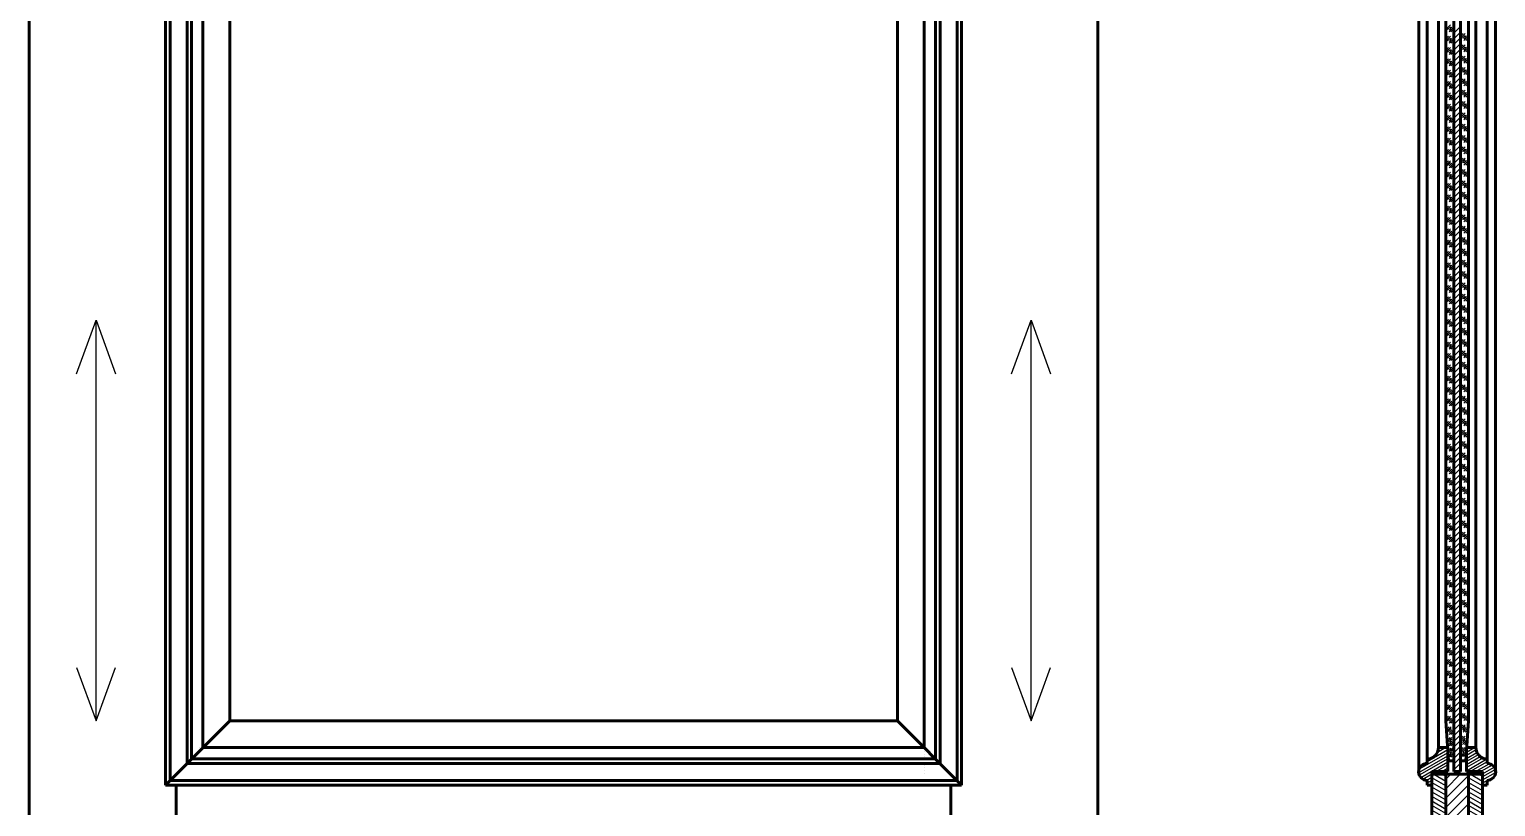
# Model space of a CAD drawing. Header units: inches. Extents: x -4554 to 14101, y -13650 to 2449.
# Drawn here: x 0 to 1098, y -11964 to -11382 of the extents above; entities that cross this region are included whole.
import ezdxf

# ---------------------------------------------------------------- set-up
doc = ezdxf.new("R2010")
doc.units = ezdxf.units.IN
doc.layers.add('Слой1', color=7, linetype='Continuous')

# ---------------------------------------------------------------- blocks, each defined once
blk = doc.blocks.new('*B498')
at = {"layer": 'Слой1', "linetype": 'Continuous'}
for p, q in [((1060.5, -11948.7), (1050, -11942.6)), ((1051.5, -11940), (1060.5, -11945.2)), ((1060.5, -11941.7), (1057.5, -11940)), ((1050, -11946.1), (1060.5, -11952.1)), ((1060.5, -11955.6), (1050, -11949.5)), ((1050, -11953), (1060.5, -11959.1)), ((1060.5, -11962.5), (1050, -11956.5)), ((1050, -11959.9), (1060.5, -11966)), ((1060.5, -11969.4), (1050, -11963.4)), ((1050, -11966.8), (1060.5, -11972.9)), ((1060.5, -11976.4), (1050, -11970.3)), ((1050, -11973.8), (1060.5, -11979.8)), ((1060.5, -11983.3), (1050, -11977.2)), ((1050, -11980.7), (1060.5, -11986.8)), ((1060.5, -11990.2), (1050, -11984.2)), ((1050, -11987.6), (1060.5, -11993.7)), ((1060.5, -11997.2), (1050, -11991.1)), ((1050, -11994.6), (1060.5, -12000.6)), ((1060.5, -12004.1), (1050, -11998)), ((1050, -12001.5), (1060.5, -12007.5)), ((1060.5, -12011), (1050, -12005)), ((1050, -12008.4), (1060.5, -12014.5)), ((1060.5, -12017.9), (1050, -12011.9)), ((1050, -12015.3), (1060.5, -12021.4)), ((1060.5, -12024.9), (1050, -12018.8)), ((1050, -12022.3), (1060.5, -12028.3)), ((1060.5, -12031.8), (1050, -12025.7)), ((1050, -12029.2), (1060.5, -12035.3)), ((1060.5, -12038.7), (1050, -12032.7)), ((1050, -12036.1), (1060.5, -12042.2)), ((1060.5, -12045.7), (1050, -12039.6)), ((1050, -12043.1), (1060.5, -12049.1)), ((1056, -12050), (1050, -12046.5)), ((1050, -12050), (1050, -12050))]:
    blk.add_line(p, q, dxfattribs=at)
blk = doc.blocks.new('*B502')
at = {"layer": 'Слой1', "linetype": 'Continuous'}
for p, q in [((1060.5, -11382.3), (1064, -11378.8)), ((1061.9, -11382.3), (1064, -11380.2)), ((1066.5, -11380.6), (1063, -11384.1)), ((1065.1, -11380.6), (1063, -11382.7)), ((1066.5, -11382), (1064.4, -11384.1)), ((1060.5, -11390.8), (1064, -11387.3)), ((1060.5, -11389.4), (1062.6, -11387.3)), ((1061.9, -11390.8), (1064, -11388.7)), ((1066.5, -11389.1), (1063, -11392.6)), ((1065.1, -11389.1), (1063, -11391.2)), ((1066.5, -11390.5), (1064.4, -11392.6)), ((1060.5, -11399.3), (1064, -11395.8)), ((1060.5, -11397.9), (1062.6, -11395.8)), ((1060.5, -11407.8), (1064, -11404.3)), ((1060.5, -11406.4), (1062.6, -11404.3)), ((1061.9, -11399.3), (1064, -11397.2)), ((1061.9, -11407.8), (1064, -11405.7)), ((1066.5, -11397.5), (1063, -11401.1)), ((1065.1, -11397.5), (1063, -11399.7)), ((1066.5, -11406), (1063, -11409.6)), ((1065.1, -11406), (1063, -11408.2)), ((1066.5, -11399), (1064.4, -11401.1)), ((1060.5, -11416.3), (1064, -11412.7)), ((1060.5, -11414.9), (1062.6, -11412.7)), ((1061.9, -11416.3), (1064, -11414.2)), ((1066.5, -11414.5), (1063, -11418.1)), ((1065.1, -11414.5), (1063, -11416.6)), ((1066.5, -11407.4), (1064.4, -11409.6)), ((1066.5, -11415.9), (1064.4, -11418.1)), ((1060.5, -11424.8), (1064, -11421.2)), ((1060.5, -11423.3), (1062.6, -11421.2)), ((1061.9, -11424.8), (1064, -11422.6)), ((1066.5, -11423), (1063, -11426.5)), ((1065.1, -11423), (1063, -11425.1)), ((1066.5, -11424.4), (1064.4, -11426.5)), ((1060.5, -11433.2), (1064, -11429.7)), ((1060.5, -11431.8), (1062.6, -11429.7)), ((1060.5, -11441.7), (1064, -11438.2)), ((1060.5, -11440.3), (1062.6, -11438.2)), ((1061.9, -11433.2), (1064, -11431.1)), ((1066.5, -11431.5), (1063, -11435)), ((1065.1, -11431.5), (1063, -11433.6)), ((1066.5, -11432.9), (1064.4, -11435)), ((1060.5, -11450.2), (1064, -11446.7)), ((1060.5, -11448.8), (1062.6, -11446.7)), ((1061.9, -11441.7), (1064, -11439.6)), ((1061.9, -11450.2), (1064, -11448.1)), ((1066.5, -11440), (1063, -11443.5)), ((1065.1, -11440), (1063, -11442.1)), ((1066.5, -11448.5), (1063, -11452)), ((1065.1, -11448.5), (1063, -11450.6)), ((1066.5, -11441.4), (1064.4, -11443.5)), ((1066.5, -11449.9), (1064.4, -11452)), ((1060.5, -11458.7), (1064, -11455.2)), ((1060.5, -11457.3), (1062.6, -11455.2)), ((1061.9, -11458.7), (1064, -11456.6)), ((1066.5, -11456.9), (1063, -11460.5)), ((1065.1, -11456.9), (1063, -11459.1)), ((1066.5, -11458.4), (1064.4, -11460.5)), ((1060.5, -11467.2), (1064, -11463.7)), ((1060.5, -11465.8), (1062.6, -11463.7)), ((1060.5, -11475.7), (1064, -11472.1)), ((1060.5, -11474.3), (1062.6, -11472.1)), ((1061.9, -11467.2), (1064, -11465.1)), ((1066.5, -11465.4), (1063, -11469)), ((1065.1, -11465.4), (1063, -11467.6)), ((1066.5, -11466.8), (1064.4, -11469)), ((1060.5, -11484.2), (1064, -11480.6)), ((1060.5, -11482.7), (1062.6, -11480.6)), ((1061.9, -11475.7), (1064, -11473.6)), ((1061.9, -11484.2), (1064, -11482)), ((1066.5, -11473.9), (1063, -11477.5)), ((1065.1, -11473.9), (1063, -11476)), ((1066.5, -11482.4), (1063, -11485.9)), ((1065.1, -11482.4), (1063, -11484.5)), ((1066.5, -11475.3), (1064.4, -11477.5)), ((1060.5, -11492.6), (1064, -11489.1)), ((1060.5, -11491.2), (1062.6, -11489.1)), ((1061.9, -11492.6), (1064, -11490.5)), ((1066.5, -11490.9), (1063, -11494.4)), ((1065.1, -11490.9), (1063, -11493)), ((1066.5, -11483.8), (1064.4, -11485.9)), ((1066.5, -11492.3), (1064.4, -11494.4)), ((1060.5, -11501.1), (1064, -11497.6)), ((1060.5, -11499.7), (1062.6, -11497.6)), ((1061.9, -11501.1), (1064, -11499)), ((1066.5, -11499.4), (1063, -11502.9)), ((1065.1, -11499.4), (1063, -11501.5)), ((1066.5, -11500.8), (1064.4, -11502.9)), ((1060.5, -11509.6), (1064, -11506.1)), ((1060.5, -11508.2), (1062.6, -11506.1)), ((1060.5, -11518.1), (1064, -11514.6)), ((1060.5, -11516.7), (1062.6, -11514.6)), ((1061.9, -11509.6), (1064, -11507.5)), ((1061.9, -11518.1), (1064, -11516)), ((1066.5, -11507.9), (1063, -11511.4)), ((1065.1, -11507.9), (1063, -11510)), ((1066.5, -11516.3), (1063, -11519.9)), ((1065.1, -11516.3), (1063, -11518.5)), ((1066.5, -11509.3), (1064.4, -11511.4)), ((1060.5, -11526.6), (1064, -11523)), ((1060.5, -11525.2), (1062.6, -11523)), ((1061.9, -11526.6), (1064, -11524.5)), ((1066.5, -11524.8), (1063, -11528.4)), ((1065.1, -11524.8), (1063, -11526.9)), ((1066.5, -11517.8), (1064.4, -11519.9)), ((1066.5, -11526.2), (1064.4, -11528.4)), ((1060.5, -11535.1), (1064, -11531.5)), ((1060.5, -11533.7), (1062.6, -11531.5)), ((1061.9, -11535.1), (1064, -11532.9)), ((1066.5, -11533.3), (1063, -11536.8)), ((1065.1, -11533.3), (1063, -11535.4)), ((1066.5, -11534.7), (1064.4, -11536.8)), ((1060.5, -11543.6), (1064, -11540)), ((1060.5, -11542.1), (1062.6, -11540)), ((1060.5, -11552), (1064, -11548.5)), ((1060.5, -11550.6), (1062.6, -11548.5)), ((1061.9, -11543.6), (1064, -11541.4)), ((1066.5, -11541.8), (1063, -11545.3)), ((1065.1, -11541.8), (1063, -11543.9)), ((1066.5, -11543.2), (1064.4, -11545.3)), ((1060.5, -11560.5), (1064, -11557)), ((1060.5, -11559.1), (1062.6, -11557)), ((1061.9, -11552), (1064, -11549.9)), ((1061.9, -11560.5), (1064, -11558.4)), ((1066.5, -11550.3), (1063, -11553.8)), ((1065.1, -11550.3), (1063, -11552.4)), ((1066.5, -11558.8), (1063, -11562.3)), ((1065.1, -11558.8), (1063, -11560.9)), ((1066.5, -11551.7), (1064.4, -11553.8)), ((1066.5, -11560.2), (1064.4, -11562.3)), ((1060.5, -11569), (1064, -11565.5)), ((1060.5, -11567.6), (1062.6, -11565.5)), ((1061.9, -11569), (1064, -11566.9)), ((1066.5, -11567.3), (1063, -11570.8)), ((1065.1, -11567.3), (1063, -11569.4)), ((1066.5, -11568.7), (1064.4, -11570.8)), ((1060.5, -11577.5), (1064, -11574)), ((1060.5, -11576.1), (1062.6, -11574)), ((1061.9, -11577.5), (1064, -11575.4)), ((1066.5, -11575.7), (1063, -11579.3)), ((1065.1, -11575.7), (1063, -11577.9)), ((1066.5, -11577.2), (1064.4, -11579.3)), ((1060.5, -11586), (1064, -11582.4)), ((1060.5, -11584.6), (1062.6, -11582.4)), ((1060.5, -11594.5), (1064, -11590.9)), ((1060.5, -11593.1), (1062.6, -11590.9)), ((1061.9, -11586), (1064, -11583.9)), ((1061.9, -11594.5), (1064, -11592.3)), ((1066.5, -11584.2), (1063, -11587.8)), ((1065.1, -11584.2), (1063, -11586.3)), ((1066.5, -11592.7), (1063, -11596.2)), ((1065.1, -11592.7), (1063, -11594.8)), ((1066.5, -11585.6), (1064.4, -11587.8)), ((1060.5, -11603), (1064, -11599.4)), ((1060.5, -11601.5), (1062.6, -11599.4)), ((1061.9, -11603), (1064, -11600.8)), ((1066.5, -11601.2), (1063, -11604.7)), ((1065.1, -11601.2), (1063, -11603.3)), ((1066.5, -11594.1), (1064.4, -11596.2)), ((1066.5, -11602.6), (1064.4, -11604.7)), ((1060.5, -11611.4), (1064, -11607.9)), ((1060.5, -11610), (1062.6, -11607.9)), ((1061.9, -11611.4), (1064, -11609.3)), ((1066.5, -11609.7), (1063, -11613.2)), ((1065.1, -11609.7), (1063, -11611.8)), ((1066.5, -11611.1), (1064.4, -11613.2)), ((1060.5, -11619.9), (1064, -11616.4)), ((1060.5, -11618.5), (1062.6, -11616.4)), ((1060.5, -11628.4), (1064, -11624.9)), ((1060.5, -11627), (1062.6, -11624.9)), ((1061.9, -11619.9), (1064, -11617.8)), ((1066.5, -11618.2), (1063, -11621.7)), ((1065.1, -11618.2), (1063, -11620.3)), ((1066.5, -11619.6), (1064.4, -11621.7)), ((1060.5, -11636.9), (1064, -11633.4)), ((1060.5, -11635.5), (1062.6, -11633.4)), ((1061.9, -11628.4), (1064, -11626.3)), ((1061.9, -11636.9), (1064, -11634.8)), ((1066.5, -11626.7), (1063, -11630.2)), ((1065.1, -11626.7), (1063, -11628.8)), ((1066.5, -11635.1), (1063, -11638.7)), ((1065.1, -11635.1), (1063, -11637.3)), ((1066.5, -11628.1), (1064.4, -11630.2)), ((1066.5, -11636.6), (1064.4, -11638.7)), ((1060.5, -11645.4), (1064, -11641.8)), ((1060.5, -11644), (1062.6, -11641.8)), ((1061.9, -11645.4), (1064, -11643.3)), ((1066.5, -11643.6), (1063, -11647.2)), ((1065.1, -11643.6), (1063, -11645.7)), ((1066.5, -11645), (1064.4, -11647.2)), ((1060.5, -11653.9), (1064, -11650.3)), ((1060.5, -11652.5), (1062.6, -11650.3)), ((1060.5, -11662.3), (1064, -11658.8)), ((1060.5, -11660.9), (1062.6, -11658.8)), ((1061.9, -11653.9), (1064, -11651.7)), ((1066.5, -11652.1), (1063, -11655.6)), ((1065.1, -11652.1), (1063, -11654.2)), ((1066.5, -11653.5), (1064.4, -11655.6)), ((1060.5, -11670.8), (1064, -11667.3)), ((1060.5, -11669.4), (1062.6, -11667.3)), ((1061.9, -11662.3), (1064, -11660.2)), ((1061.9, -11670.8), (1064, -11668.7)), ((1066.5, -11660.6), (1063, -11664.1)), ((1065.1, -11660.6), (1063, -11662.7)), ((1066.5, -11669.1), (1063, -11672.6)), ((1065.1, -11669.1), (1063, -11671.2)), ((1066.5, -11662), (1064.4, -11664.1)), ((1060.5, -11679.3), (1064, -11675.8)), ((1060.5, -11677.9), (1062.6, -11675.8)), ((1061.9, -11679.3), (1064, -11677.2)), ((1066.5, -11677.6), (1063, -11681.1)), ((1065.1, -11677.6), (1063, -11679.7)), ((1066.5, -11670.5), (1064.4, -11672.6)), ((1066.5, -11679), (1064.4, -11681.1)), ((1060.5, -11687.8), (1064, -11684.3)), ((1060.5, -11686.4), (1062.6, -11684.3)), ((1061.9, -11687.8), (1064, -11685.7)), ((1066.5, -11686), (1063, -11689.6)), ((1065.1, -11686), (1063, -11688.2)), ((1066.5, -11687.5), (1064.4, -11689.6)), ((1060.5, -11696.3), (1064, -11692.8)), ((1060.5, -11694.9), (1062.6, -11692.8)), ((1060.5, -11704.8), (1064, -11701.2)), ((1060.5, -11703.4), (1062.6, -11701.2)), ((1061.9, -11696.3), (1064, -11694.2)), ((1061.9, -11704.8), (1064, -11702.7)), ((1066.5, -11694.5), (1063, -11698.1)), ((1065.1, -11694.5), (1063, -11696.7)), ((1066.5, -11703), (1063, -11706.6)), ((1065.1, -11703), (1063, -11705.1)), ((1066.5, -11695.9), (1064.4, -11698.1)), ((1060.5, -11713.3), (1064, -11709.7)), ((1060.5, -11711.8), (1062.6, -11709.7)), ((1061.9, -11713.3), (1064, -11711.1)), ((1066.5, -11711.5), (1063, -11715)), ((1065.1, -11711.5), (1063, -11713.6)), ((1066.5, -11704.4), (1064.4, -11706.6)), ((1066.5, -11712.9), (1064.4, -11715)), ((1060.5, -11721.7), (1064, -11718.2)), ((1060.5, -11720.3), (1062.6, -11718.2)), ((1061.9, -11721.7), (1064, -11719.6)), ((1066.5, -11720), (1063, -11723.5)), ((1065.1, -11720), (1063, -11722.1)), ((1066.5, -11721.4), (1064.4, -11723.5)), ((1060.5, -11730.2), (1064, -11726.7)), ((1060.5, -11728.8), (1062.6, -11726.7)), ((1060.5, -11738.7), (1064, -11735.2)), ((1060.5, -11737.3), (1062.6, -11735.2)), ((1061.9, -11730.2), (1064, -11728.1)), ((1066.5, -11728.5), (1063, -11732)), ((1065.1, -11728.5), (1063, -11730.6)), ((1066.5, -11729.9), (1064.4, -11732)), ((1060.5, -11747.2), (1064, -11743.7)), ((1060.5, -11745.8), (1062.6, -11743.7)), ((1061.9, -11738.7), (1064, -11736.6)), ((1061.9, -11747.2), (1064, -11745.1)), ((1066.5, -11737), (1063, -11740.5)), ((1065.1, -11737), (1063, -11739.1)), ((1066.5, -11745.4), (1063, -11749)), ((1065.1, -11745.4), (1063, -11747.6)), ((1066.5, -11738.4), (1064.4, -11740.5)), ((1066.5, -11746.9), (1064.4, -11749)), ((1060.5, -11755.7), (1064, -11752.2)), ((1060.5, -11754.3), (1062.6, -11752.2)), ((1061.9, -11755.7), (1064, -11753.6)), ((1066.5, -11753.9), (1063, -11757.5)), ((1065.1, -11753.9), (1063, -11756.1)), ((1066.5, -11755.3), (1064.4, -11757.5)), ((1060.5, -11764.2), (1064, -11760.6)), ((1060.5, -11762.8), (1062.6, -11760.6)), ((1061.9, -11764.2), (1064, -11762.1)), ((1066.5, -11762.4), (1063, -11766)), ((1065.1, -11762.4), (1063, -11764.5)), ((1066.5, -11763.8), (1064.4, -11766)), ((1060.5, -11772.7), (1064, -11769.1)), ((1060.5, -11771.2), (1062.6, -11769.1)), ((1060.5, -11781.1), (1064, -11777.6)), ((1060.5, -11779.7), (1062.6, -11777.6)), ((1061.9, -11772.7), (1064, -11770.5)), ((1061.9, -11781.1), (1064, -11779)), ((1066.5, -11770.9), (1063, -11774.4)), ((1065.1, -11770.9), (1063, -11773)), ((1066.5, -11779.4), (1063, -11782.9)), ((1065.1, -11779.4), (1063, -11781.5)), ((1066.5, -11772.3), (1064.4, -11774.4)), ((1060.5, -11789.6), (1064, -11786.1)), ((1060.5, -11788.2), (1062.6, -11786.1)), ((1061.9, -11789.6), (1064, -11787.5)), ((1066.5, -11787.9), (1063, -11791.4)), ((1065.1, -11787.9), (1063, -11790)), ((1066.5, -11780.8), (1064.4, -11782.9)), ((1066.5, -11789.3), (1064.4, -11791.4)), ((1060.5, -11798.1), (1064, -11794.6)), ((1060.5, -11796.7), (1062.6, -11794.6)), ((1061.9, -11798.1), (1064, -11796)), ((1066.5, -11796.4), (1063, -11799.9)), ((1065.1, -11796.4), (1063, -11798.5)), ((1066.5, -11797.8), (1064.4, -11799.9)), ((1060.5, -11806.6), (1064, -11803.1)), ((1060.5, -11805.2), (1062.6, -11803.1)), ((1060.5, -11815.1), (1064, -11811.5)), ((1060.5, -11813.7), (1062.6, -11811.5)), ((1061.9, -11806.6), (1064, -11804.5)), ((1066.5, -11804.8), (1063, -11808.4)), ((1065.1, -11804.8), (1063, -11807)), ((1066.5, -11806.3), (1064.4, -11808.4)), ((1060.5, -11823.6), (1064, -11820)), ((1060.5, -11822.2), (1062.6, -11820)), ((1061.9, -11815.1), (1064, -11813)), ((1061.9, -11823.6), (1064, -11821.4)), ((1066.5, -11813.3), (1063, -11816.9)), ((1065.1, -11813.3), (1063, -11815.4)), ((1066.5, -11821.8), (1063, -11825.3)), ((1065.1, -11821.8), (1063, -11823.9)), ((1066.5, -11814.7), (1064.4, -11816.9)), ((1066.5, -11823.2), (1064.4, -11825.3)), ((1060.5, -11832.1), (1064, -11828.5)), ((1060.5, -11830.6), (1062.6, -11828.5)), ((1061.9, -11832.1), (1064, -11829.9)), ((1066.5, -11830.3), (1063, -11833.8)), ((1065.1, -11830.3), (1063, -11832.4)), ((1066.5, -11831.7), (1064.4, -11833.8)), ((1060.5, -11840.5), (1064, -11837)), ((1060.5, -11839.1), (1062.6, -11837)), ((1060.5, -11849), (1064, -11845.5)), ((1060.5, -11847.6), (1062.6, -11845.5)), ((1061.9, -11840.5), (1064, -11838.4)), ((1066.5, -11838.8), (1063, -11842.3)), ((1065.1, -11838.8), (1063, -11840.9)), ((1066.5, -11840.2), (1064.4, -11842.3)), ((1060.5, -11857.5), (1064, -11854)), ((1060.5, -11856.1), (1062.6, -11854)), ((1061.9, -11849), (1064, -11846.9)), ((1061.9, -11857.5), (1064, -11855.4)), ((1066.5, -11847.3), (1063, -11850.8)), ((1065.1, -11847.3), (1063, -11849.4)), ((1066.5, -11855.8), (1063, -11859.3)), ((1065.1, -11855.8), (1063, -11857.9)), ((1066.5, -11848.7), (1064.4, -11850.8)), ((1060.5, -11866), (1064, -11862.5)), ((1060.5, -11864.6), (1062.6, -11862.5)), ((1061.9, -11866), (1064, -11863.9)), ((1066.5, -11864.2), (1063, -11867.8)), ((1065.1, -11864.2), (1063, -11866.4)), ((1066.5, -11857.2), (1064.4, -11859.3)), ((1066.5, -11865.7), (1064.4, -11867.8)), ((1060.5, -11874.5), (1064, -11870.9)), ((1060.5, -11873.1), (1062.6, -11870.9)), ((1061.9, -11874.5), (1064, -11872.4)), ((1066.5, -11872.7), (1063, -11876.3)), ((1065.1, -11872.7), (1063, -11874.8)), ((1066.5, -11874.1), (1064.4, -11876.3)), ((1060.5, -11883), (1064, -11879.4)), ((1060.5, -11881.6), (1062.6, -11879.4)), ((1060.5, -11891.5), (1064, -11887.9)), ((1060.5, -11890), (1062.6, -11887.9)), ((1061.9, -11883), (1064, -11880.8)), ((1061.9, -11891.5), (1064, -11889.3)), ((1066.5, -11881.2), (1063, -11884.7)), ((1065.1, -11881.2), (1063, -11883.3)), ((1066.5, -11889.7), (1063, -11893.2)), ((1065.1, -11889.7), (1063, -11891.8)), ((1066.5, -11882.6), (1064.4, -11884.7)), ((1060.5, -11899.9), (1064, -11896.4)), ((1060.5, -11898.5), (1062.6, -11896.4)), ((1061.9, -11899.9), (1064, -11897.8)), ((1066.5, -11898.2), (1063, -11901.7)), ((1065.1, -11898.2), (1063, -11900.3)), ((1066.5, -11891.1), (1064.4, -11893.2)), ((1066.5, -11899.6), (1064.4, -11901.7)), ((1061, -11907.9), (1064.6, -11904.4)), ((1061, -11906.5), (1063.1, -11904.4)), ((1062.4, -11907.9), (1064.6, -11905.8)), ((1066.5, -11906.7), (1063, -11910.2)), ((1065.1, -11906.7), (1063, -11908.8)), ((1066.5, -11908.1), (1064.4, -11910.2)), ((1061.6, -11915.9), (1065.1, -11912.3)), ((1061.6, -11914.4), (1063.7, -11912.3)), ((1062.1, -11923.8), (1065.6, -11920.3)), ((1062.1, -11922.4), (1064.2, -11920.3)), ((1063, -11915.9), (1065.1, -11913.7)), ((1066.5, -11915.2), (1063, -11918.7)), ((1065.1, -11915.2), (1063, -11917.3)), ((1063.5, -11923.8), (1065.6, -11921.7)), ((1066.5, -11916.6), (1064.4, -11918.7)), ((1066.5, -11923.6), (1063, -11927.2)), ((1065.1, -11923.6), (1063, -11925.8)), ((1066.5, -11925.1), (1064.4, -11927.2))]:
    blk.add_line(p, q, dxfattribs=at)
blk = doc.blocks.new('*B504')
at = {"layer": 'Слой1', "linetype": 'Continuous'}
for p, q in [((1046.5, -11930.4), (1062, -11921.4)), ((1060.5, -11920), (1054.2, -11923.6)), ((1055, -11920.9), (1056.5, -11920)), ((1040.2, -11938.7), (1062, -11926.1)), ((1062, -11923.8), (1040.5, -11936.2)), ((1062, -11928.4), (1040.6, -11940.7)), ((1041.7, -11942.4), (1062, -11930.7)), ((1062, -11933), (1053.3, -11938)), ((1050, -11939.9), (1043.3, -11943.8)), ((1045.9, -11944.6), (1050, -11942.2)), ((1050, -11944.5), (1046.5, -11946.6)), ((1057.3, -11938), (1062, -11935.3)), ((1062, -11937.6), (1061.3, -11938)), ((1048, -11948), (1050, -11946.8))]:
    blk.add_line(p, q, dxfattribs=at)
blk = doc.blocks.new('*B507')
at = {"layer": 'Слой1', "linetype": 'Continuous'}
for p, q in [((1088, -11948.7), (1077.5, -11942.6)), ((1079, -11940), (1088, -11945.2)), ((1088, -11941.7), (1085, -11940)), ((1077.5, -11946.1), (1088, -11952.1)), ((1088, -11955.6), (1077.5, -11949.5)), ((1077.5, -11953), (1088, -11959.1)), ((1088, -11962.5), (1077.5, -11956.5)), ((1077.5, -11959.9), (1088, -11966)), ((1088, -11969.4), (1077.5, -11963.4)), ((1077.5, -11966.8), (1088, -11972.9)), ((1088, -11976.4), (1077.5, -11970.3)), ((1077.5, -11973.8), (1088, -11979.8)), ((1088, -11983.3), (1077.5, -11977.2)), ((1077.5, -11980.7), (1088, -11986.8)), ((1088, -11990.2), (1077.5, -11984.2)), ((1077.5, -11987.6), (1088, -11993.7)), ((1088, -11997.2), (1077.5, -11991.1)), ((1077.5, -11994.6), (1088, -12000.6)), ((1088, -12004.1), (1077.5, -11998)), ((1077.5, -12001.5), (1088, -12007.5)), ((1088, -12011), (1077.5, -12005)), ((1077.5, -12008.4), (1088, -12014.5)), ((1088, -12017.9), (1077.5, -12011.9)), ((1077.5, -12015.3), (1088, -12021.4)), ((1088, -12024.9), (1077.5, -12018.8)), ((1077.5, -12022.3), (1088, -12028.3)), ((1088, -12031.8), (1077.5, -12025.7)), ((1077.5, -12029.2), (1088, -12035.3)), ((1088, -12038.7), (1077.5, -12032.7)), ((1077.5, -12036.1), (1088, -12042.2)), ((1088, -12045.7), (1077.5, -12039.6)), ((1077.5, -12043.1), (1088, -12049.1)), ((1083.5, -12050), (1077.5, -12046.5)), ((1077.5, -12050), (1077.5, -12050))]:
    blk.add_line(p, q, dxfattribs=at)
blk = doc.blocks.new('*B511')
at = {"layer": 'Слой1', "linetype": 'Continuous'}
for p, q in [((1071.5, -11388.8), (1075, -11385.3)), ((1071.5, -11387.4), (1073.6, -11385.3)), ((1071.5, -11397.3), (1075, -11393.8)), ((1071.5, -11395.9), (1073.6, -11393.8)), ((1072.9, -11388.8), (1075, -11386.7)), ((1072.9, -11397.3), (1075, -11395.2)), ((1077.5, -11387.1), (1074, -11390.6)), ((1076.1, -11387.1), (1074, -11389.2)), ((1077.5, -11395.5), (1074, -11399.1)), ((1076.1, -11395.5), (1074, -11397.7)), ((1077.5, -11388.5), (1075.4, -11390.6)), ((1071.5, -11405.8), (1075, -11402.3)), ((1071.5, -11404.4), (1073.6, -11402.3)), ((1072.9, -11405.8), (1075, -11403.7)), ((1077.5, -11404), (1074, -11407.6)), ((1076.1, -11404), (1074, -11406.2)), ((1077.5, -11397), (1075.4, -11399.1)), ((1077.5, -11405.4), (1075.4, -11407.6)), ((1071.5, -11414.3), (1075, -11410.7)), ((1071.5, -11412.9), (1073.6, -11410.7)), ((1072.9, -11414.3), (1075, -11412.2)), ((1077.5, -11412.5), (1074, -11416.1)), ((1076.1, -11412.5), (1074, -11414.6)), ((1077.5, -11413.9), (1075.4, -11416.1)), ((1071.5, -11422.8), (1075, -11419.2)), ((1071.5, -11421.3), (1073.6, -11419.2)), ((1071.5, -11431.2), (1075, -11427.7)), ((1071.5, -11429.8), (1073.6, -11427.7)), ((1072.9, -11422.8), (1075, -11420.6)), ((1077.5, -11421), (1074, -11424.5)), ((1076.1, -11421), (1074, -11423.1)), ((1077.5, -11422.4), (1075.4, -11424.5)), ((1071.5, -11439.7), (1075, -11436.2)), ((1071.5, -11438.3), (1073.6, -11436.2)), ((1072.9, -11431.2), (1075, -11429.1)), ((1072.9, -11439.7), (1075, -11437.6)), ((1077.5, -11429.5), (1074, -11433)), ((1076.1, -11429.5), (1074, -11431.6)), ((1077.5, -11438), (1074, -11441.5)), ((1076.1, -11438), (1074, -11440.1)), ((1077.5, -11430.9), (1075.4, -11433)), ((1077.5, -11439.4), (1075.4, -11441.5)), ((1071.5, -11448.2), (1075, -11444.7)), ((1071.5, -11446.8), (1073.6, -11444.7)), ((1072.9, -11448.2), (1075, -11446.1)), ((1077.5, -11446.5), (1074, -11450)), ((1076.1, -11446.5), (1074, -11448.6)), ((1077.5, -11447.9), (1075.4, -11450)), ((1071.5, -11456.7), (1075, -11453.2)), ((1071.5, -11455.3), (1073.6, -11453.2)), ((1072.9, -11456.7), (1075, -11454.6)), ((1077.5, -11454.9), (1074, -11458.5)), ((1076.1, -11454.9), (1074, -11457.1)), ((1077.5, -11456.4), (1075.4, -11458.5)), ((1071.5, -11465.2), (1075, -11461.7)), ((1071.5, -11463.8), (1073.6, -11461.7)), ((1071.5, -11473.7), (1075, -11470.1)), ((1071.5, -11472.3), (1073.6, -11470.1)), ((1072.9, -11465.2), (1075, -11463.1)), ((1072.9, -11473.7), (1075, -11471.6)), ((1077.5, -11463.4), (1074, -11467)), ((1076.1, -11463.4), (1074, -11465.6)), ((1077.5, -11471.9), (1074, -11475.5)), ((1076.1, -11471.9), (1074, -11474)), ((1077.5, -11464.8), (1075.4, -11467)), ((1071.5, -11482.2), (1075, -11478.6)), ((1071.5, -11480.7), (1073.6, -11478.6)), ((1072.9, -11482.2), (1075, -11480)), ((1077.5, -11480.4), (1074, -11483.9)), ((1076.1, -11480.4), (1074, -11482.5)), ((1077.5, -11473.3), (1075.4, -11475.5)), ((1077.5, -11481.8), (1075.4, -11483.9)), ((1071.5, -11490.6), (1075, -11487.1)), ((1071.5, -11489.2), (1073.6, -11487.1)), ((1072.9, -11490.6), (1075, -11488.5)), ((1077.5, -11488.9), (1074, -11492.4)), ((1076.1, -11488.9), (1074, -11491)), ((1077.5, -11490.3), (1075.4, -11492.4)), ((1071.5, -11499.1), (1075, -11495.6)), ((1071.5, -11497.7), (1073.6, -11495.6)), ((1071.5, -11507.6), (1075, -11504.1)), ((1071.5, -11506.2), (1073.6, -11504.1)), ((1072.9, -11499.1), (1075, -11497)), ((1077.5, -11497.4), (1074, -11500.9)), ((1076.1, -11497.4), (1074, -11499.5)), ((1077.5, -11498.8), (1075.4, -11500.9)), ((1071.5, -11516.1), (1075, -11512.6)), ((1071.5, -11514.7), (1073.6, -11512.6)), ((1072.9, -11507.6), (1075, -11505.5)), ((1072.9, -11516.1), (1075, -11514)), ((1077.5, -11505.9), (1074, -11509.4)), ((1076.1, -11505.9), (1074, -11508)), ((1077.5, -11514.3), (1074, -11517.9)), ((1076.1, -11514.3), (1074, -11516.5)), ((1077.5, -11507.3), (1075.4, -11509.4)), ((1077.5, -11515.8), (1075.4, -11517.9)), ((1071.5, -11524.6), (1075, -11521)), ((1071.5, -11523.2), (1073.6, -11521)), ((1072.9, -11524.6), (1075, -11522.5)), ((1077.5, -11522.8), (1074, -11526.4)), ((1076.1, -11522.8), (1074, -11524.9)), ((1077.5, -11524.2), (1075.4, -11526.4)), ((1071.5, -11533.1), (1075, -11529.5)), ((1071.5, -11531.7), (1073.6, -11529.5)), ((1071.5, -11541.6), (1075, -11538)), ((1071.5, -11540.1), (1073.6, -11538)), ((1072.9, -11533.1), (1075, -11530.9)), ((1077.5, -11531.3), (1074, -11534.8)), ((1076.1, -11531.3), (1074, -11533.4)), ((1077.5, -11532.7), (1075.4, -11534.8)), ((1071.5, -11550), (1075, -11546.5)), ((1071.5, -11548.6), (1073.6, -11546.5)), ((1072.9, -11541.6), (1075, -11539.4)), ((1072.9, -11550), (1075, -11547.9)), ((1077.5, -11539.8), (1074, -11543.3)), ((1076.1, -11539.8), (1074, -11541.9)), ((1077.5, -11548.3), (1074, -11551.8)), ((1076.1, -11548.3), (1074, -11550.4)), ((1077.5, -11541.2), (1075.4, -11543.3)), ((1071.5, -11558.5), (1075, -11555)), ((1071.5, -11557.1), (1073.6, -11555)), ((1072.9, -11558.5), (1075, -11556.4)), ((1077.5, -11556.8), (1074, -11560.3)), ((1076.1, -11556.8), (1074, -11558.9)), ((1077.5, -11549.7), (1075.4, -11551.8)), ((1077.5, -11558.2), (1075.4, -11560.3)), ((1071.5, -11567), (1075, -11563.5)), ((1071.5, -11565.6), (1073.6, -11563.5)), ((1072.9, -11567), (1075, -11564.9)), ((1077.5, -11565.3), (1074, -11568.8)), ((1076.1, -11565.3), (1074, -11567.4)), ((1077.5, -11566.7), (1075.4, -11568.8)), ((1071.5, -11575.5), (1075, -11572)), ((1071.5, -11574.1), (1073.6, -11572)), ((1071.5, -11584), (1075, -11580.4)), ((1071.5, -11582.6), (1073.6, -11580.4)), ((1072.9, -11575.5), (1075, -11573.4)), ((1072.9, -11584), (1075, -11581.9)), ((1077.5, -11573.7), (1074, -11577.3)), ((1076.1, -11573.7), (1074, -11575.9)), ((1077.5, -11582.2), (1074, -11585.8)), ((1076.1, -11582.2), (1074, -11584.3)), ((1077.5, -11575.2), (1075.4, -11577.3)), ((1071.5, -11592.5), (1075, -11588.9)), ((1071.5, -11591.1), (1073.6, -11588.9)), ((1072.9, -11592.5), (1075, -11590.3)), ((1077.5, -11590.7), (1074, -11594.2)), ((1076.1, -11590.7), (1074, -11592.8)), ((1077.5, -11583.6), (1075.4, -11585.8)), ((1077.5, -11592.1), (1075.4, -11594.2)), ((1071.5, -11601), (1075, -11597.4)), ((1071.5, -11599.5), (1073.6, -11597.4)), ((1072.9, -11601), (1075, -11598.8)), ((1077.5, -11599.2), (1074, -11602.7)), ((1076.1, -11599.2), (1074, -11601.3)), ((1077.5, -11600.6), (1075.4, -11602.7)), ((1071.5, -11609.4), (1075, -11605.9)), ((1071.5, -11608), (1073.6, -11605.9)), ((1071.5, -11617.9), (1075, -11614.4)), ((1071.5, -11616.5), (1073.6, -11614.4)), ((1072.9, -11609.4), (1075, -11607.3)), ((1077.5, -11607.7), (1074, -11611.2)), ((1076.1, -11607.7), (1074, -11609.8)), ((1077.5, -11609.1), (1075.4, -11611.2)), ((1071.5, -11626.4), (1075, -11622.9)), ((1071.5, -11625), (1073.6, -11622.9)), ((1072.9, -11617.9), (1075, -11615.8)), ((1072.9, -11626.4), (1075, -11624.3)), ((1077.5, -11616.2), (1074, -11619.7)), ((1076.1, -11616.2), (1074, -11618.3)), ((1077.5, -11624.7), (1074, -11628.2)), ((1076.1, -11624.7), (1074, -11626.8)), ((1077.5, -11617.6), (1075.4, -11619.7)), ((1077.5, -11626.1), (1075.4, -11628.2)), ((1071.5, -11634.9), (1075, -11631.4)), ((1071.5, -11633.5), (1073.6, -11631.4)), ((1072.9, -11634.9), (1075, -11632.8)), ((1077.5, -11633.1), (1074, -11636.7)), ((1076.1, -11633.1), (1074, -11635.3)), ((1077.5, -11634.6), (1075.4, -11636.7)), ((1071.5, -11643.4), (1075, -11639.8)), ((1071.5, -11642), (1073.6, -11639.8)), ((1072.9, -11643.4), (1075, -11641.3)), ((1077.5, -11641.6), (1074, -11645.2)), ((1076.1, -11641.6), (1074, -11643.7)), ((1077.5, -11643), (1075.4, -11645.2)), ((1071.5, -11651.9), (1075, -11648.3)), ((1071.5, -11650.5), (1073.6, -11648.3)), ((1071.5, -11660.3), (1075, -11656.8)), ((1071.5, -11658.9), (1073.6, -11656.8)), ((1072.9, -11651.9), (1075, -11649.7)), ((1072.9, -11660.3), (1075, -11658.2)), ((1077.5, -11650.1), (1074, -11653.6)), ((1076.1, -11650.1), (1074, -11652.2)), ((1077.5, -11658.6), (1074, -11662.1)), ((1076.1, -11658.6), (1074, -11660.7)), ((1077.5, -11651.5), (1075.4, -11653.6)), ((1071.5, -11668.8), (1075, -11665.3)), ((1071.5, -11667.4), (1073.6, -11665.3)), ((1072.9, -11668.8), (1075, -11666.7)), ((1077.5, -11667.1), (1074, -11670.6)), ((1076.1, -11667.1), (1074, -11669.2)), ((1077.5, -11660), (1075.4, -11662.1)), ((1077.5, -11668.5), (1075.4, -11670.6)), ((1071.5, -11677.3), (1075, -11673.8)), ((1071.5, -11675.9), (1073.6, -11673.8)), ((1072.9, -11677.3), (1075, -11675.2)), ((1077.5, -11675.6), (1074, -11679.1)), ((1076.1, -11675.6), (1074, -11677.7)), ((1077.5, -11677), (1075.4, -11679.1)), ((1071.5, -11685.8), (1075, -11682.3)), ((1071.5, -11684.4), (1073.6, -11682.3)), ((1071.5, -11694.3), (1075, -11690.8)), ((1071.5, -11692.9), (1073.6, -11690.8)), ((1072.9, -11685.8), (1075, -11683.7)), ((1077.5, -11684), (1074, -11687.6)), ((1076.1, -11684), (1074, -11686.2)), ((1077.5, -11685.5), (1075.4, -11687.6)), ((1071.5, -11702.8), (1075, -11699.2)), ((1071.5, -11701.4), (1073.6, -11699.2)), ((1072.9, -11694.3), (1075, -11692.2)), ((1072.9, -11702.8), (1075, -11700.7)), ((1077.5, -11692.5), (1074, -11696.1)), ((1076.1, -11692.5), (1074, -11694.7)), ((1077.5, -11701), (1074, -11704.6)), ((1076.1, -11701), (1074, -11703.1)), ((1077.5, -11693.9), (1075.4, -11696.1)), ((1077.5, -11702.4), (1075.4, -11704.6)), ((1071.5, -11711.3), (1075, -11707.7)), ((1071.5, -11709.8), (1073.6, -11707.7)), ((1072.9, -11711.3), (1075, -11709.1)), ((1077.5, -11709.5), (1074, -11713)), ((1076.1, -11709.5), (1074, -11711.6)), ((1077.5, -11710.9), (1075.4, -11713)), ((1071.5, -11719.7), (1075, -11716.2)), ((1071.5, -11718.3), (1073.6, -11716.2)), ((1071.5, -11728.2), (1075, -11724.7)), ((1071.5, -11726.8), (1073.6, -11724.7)), ((1072.9, -11719.7), (1075, -11717.6)), ((1077.5, -11718), (1074, -11721.5)), ((1076.1, -11718), (1074, -11720.1)), ((1077.5, -11719.4), (1075.4, -11721.5)), ((1071.5, -11736.7), (1075, -11733.2)), ((1071.5, -11735.3), (1073.6, -11733.2)), ((1072.9, -11728.2), (1075, -11726.1)), ((1072.9, -11736.7), (1075, -11734.6)), ((1077.5, -11726.5), (1074, -11730)), ((1076.1, -11726.5), (1074, -11728.6)), ((1077.5, -11735), (1074, -11738.5)), ((1076.1, -11735), (1074, -11737.1)), ((1077.5, -11727.9), (1075.4, -11730)), ((1071.5, -11745.2), (1075, -11741.7)), ((1071.5, -11743.8), (1073.6, -11741.7)), ((1072.9, -11745.2), (1075, -11743.1)), ((1077.5, -11743.4), (1074, -11747)), ((1076.1, -11743.4), (1074, -11745.6)), ((1077.5, -11736.4), (1075.4, -11738.5)), ((1077.5, -11744.9), (1075.4, -11747)), ((1071.5, -11753.7), (1075, -11750.2)), ((1071.5, -11752.3), (1073.6, -11750.2)), ((1072.9, -11753.7), (1075, -11751.6)), ((1077.5, -11751.9), (1074, -11755.5)), ((1076.1, -11751.9), (1074, -11754.1)), ((1077.5, -11753.3), (1075.4, -11755.5)), ((1071.5, -11762.2), (1075, -11758.6)), ((1071.5, -11760.8), (1073.6, -11758.6)), ((1071.5, -11770.7), (1075, -11767.1)), ((1071.5, -11769.2), (1073.6, -11767.1)), ((1072.9, -11762.2), (1075, -11760.1)), ((1072.9, -11770.7), (1075, -11768.5)), ((1077.5, -11760.4), (1074, -11764)), ((1076.1, -11760.4), (1074, -11762.5)), ((1077.5, -11768.9), (1074, -11772.4)), ((1076.1, -11768.9), (1074, -11771)), ((1077.5, -11761.8), (1075.4, -11764)), ((1071.5, -11779.1), (1075, -11775.6)), ((1071.5, -11777.7), (1073.6, -11775.6)), ((1072.9, -11779.1), (1075, -11777)), ((1077.5, -11777.4), (1074, -11780.9)), ((1076.1, -11777.4), (1074, -11779.5)), ((1077.5, -11770.3), (1075.4, -11772.4)), ((1077.5, -11778.8), (1075.4, -11780.9)), ((1071.5, -11787.6), (1075, -11784.1)), ((1071.5, -11786.2), (1073.6, -11784.1)), ((1072.9, -11787.6), (1075, -11785.5)), ((1077.5, -11785.9), (1074, -11789.4)), ((1076.1, -11785.9), (1074, -11788)), ((1077.5, -11787.3), (1075.4, -11789.4)), ((1071.5, -11796.1), (1075, -11792.6)), ((1071.5, -11794.7), (1073.6, -11792.6)), ((1071.5, -11804.6), (1075, -11801.1)), ((1071.5, -11803.2), (1073.6, -11801.1)), ((1072.9, -11796.1), (1075, -11794)), ((1077.5, -11794.4), (1074, -11797.9)), ((1076.1, -11794.4), (1074, -11796.5)), ((1077.5, -11795.8), (1075.4, -11797.9)), ((1071.5, -11813.1), (1075, -11809.5)), ((1071.5, -11811.7), (1073.6, -11809.5)), ((1072.9, -11804.6), (1075, -11802.5)), ((1072.9, -11813.1), (1075, -11811)), ((1077.5, -11802.8), (1074, -11806.4)), ((1076.1, -11802.8), (1074, -11805)), ((1077.5, -11811.3), (1074, -11814.9)), ((1076.1, -11811.3), (1074, -11813.4)), ((1077.5, -11804.3), (1075.4, -11806.4)), ((1077.5, -11812.7), (1075.4, -11814.9)), ((1071.5, -11821.6), (1075, -11818)), ((1071.5, -11820.2), (1073.6, -11818)), ((1072.9, -11821.6), (1075, -11819.4)), ((1077.5, -11819.8), (1074, -11823.3)), ((1076.1, -11819.8), (1074, -11821.9)), ((1077.5, -11821.2), (1075.4, -11823.3)), ((1071.5, -11830.1), (1075, -11826.5)), ((1071.5, -11828.6), (1073.6, -11826.5)), ((1072.9, -11830.1), (1075, -11827.9)), ((1077.5, -11828.3), (1074, -11831.8)), ((1076.1, -11828.3), (1074, -11830.4)), ((1077.5, -11829.7), (1075.4, -11831.8)), ((1071.5, -11838.5), (1075, -11835)), ((1071.5, -11837.1), (1073.6, -11835)), ((1071.5, -11847), (1075, -11843.5)), ((1071.5, -11845.6), (1073.6, -11843.5)), ((1072.9, -11838.5), (1075, -11836.4)), ((1072.9, -11847), (1075, -11844.9)), ((1077.5, -11836.8), (1074, -11840.3)), ((1076.1, -11836.8), (1074, -11838.9)), ((1077.5, -11845.3), (1074, -11848.8)), ((1076.1, -11845.3), (1074, -11847.4)), ((1077.5, -11838.2), (1075.4, -11840.3)), ((1071.5, -11855.5), (1075, -11852)), ((1071.5, -11854.1), (1073.6, -11852)), ((1072.9, -11855.5), (1075, -11853.4)), ((1077.5, -11853.8), (1074, -11857.3)), ((1076.1, -11853.8), (1074, -11855.9)), ((1077.5, -11846.7), (1075.4, -11848.8)), ((1077.5, -11855.2), (1075.4, -11857.3)), ((1071.5, -11864), (1075, -11860.5)), ((1071.5, -11862.6), (1073.6, -11860.5)), ((1072.9, -11864), (1075, -11861.9)), ((1077.5, -11862.2), (1074, -11865.8)), ((1076.1, -11862.2), (1074, -11864.4)), ((1077.5, -11863.7), (1075.4, -11865.8)), ((1071.5, -11872.5), (1075, -11868.9)), ((1071.5, -11871.1), (1073.6, -11868.9)), ((1071.5, -11881), (1075, -11877.4)), ((1071.5, -11879.6), (1073.6, -11877.4)), ((1072.9, -11872.5), (1075, -11870.4)), ((1077.5, -11870.7), (1074, -11874.3)), ((1076.1, -11870.7), (1074, -11872.8)), ((1077.5, -11872.1), (1075.4, -11874.3)), ((1071.5, -11889.5), (1075, -11885.9)), ((1071.5, -11888), (1073.6, -11885.9)), ((1072.9, -11881), (1075, -11878.8)), ((1072.9, -11889.5), (1075, -11887.3)), ((1077.5, -11879.2), (1074, -11882.7)), ((1076.1, -11879.2), (1074, -11881.3)), ((1077.5, -11887.7), (1074, -11891.2)), ((1076.1, -11887.7), (1074, -11889.8)), ((1077.5, -11880.6), (1075.4, -11882.7)), ((1077.5, -11889.1), (1075.4, -11891.2)), ((1071.5, -11897.9), (1075, -11894.4)), ((1071.5, -11896.5), (1073.6, -11894.4)), ((1072.9, -11897.9), (1075, -11895.8)), ((1077.5, -11896.2), (1074, -11899.7)), ((1076.1, -11896.2), (1074, -11898.3)), ((1077.5, -11897.6), (1075.4, -11899.7)), ((1071.5, -11906.4), (1075, -11902.9)), ((1071.5, -11905), (1073.6, -11902.9)), ((1071.5, -11914.9), (1075, -11911.4)), ((1071.5, -11913.5), (1073.6, -11911.4)), ((1072.9, -11906.4), (1075, -11904.3)), ((1077.2, -11905), (1073.6, -11908.5)), ((1075.8, -11905), (1073.6, -11907.1)), ((1077.2, -11906.4), (1075, -11908.5)), ((1071.5, -11923.4), (1075, -11919.9)), ((1071.5, -11922), (1073.6, -11919.9)), ((1072.9, -11914.9), (1075, -11912.8)), ((1072.9, -11923.4), (1075, -11921.3)), ((1076.6, -11914.1), (1073, -11917.6)), ((1075.1, -11914.1), (1073, -11916.2)), ((1076.6, -11915.5), (1074.4, -11917.6)), ((1076, -11923.2), (1072.4, -11926.7)), ((1074.5, -11923.2), (1072.4, -11925.3)), ((1076, -11924.6), (1073.8, -11926.7))]:
    blk.add_line(p, q, dxfattribs=at)
blk = doc.blocks.new('*B513')
at = {"layer": 'Слой1', "linetype": 'Continuous'}
for p, q in [((1076, -11923.5), (1082, -11920)), ((1078, -11920), (1076, -11921.2)), ((1083.2, -11921.6), (1076, -11925.8)), ((1076, -11928.1), (1083.8, -11923.6)), ((1084.8, -11925.3), (1076, -11930.4)), ((1076, -11932.7), (1086.3, -11926.7)), ((1088.3, -11927.9), (1076, -11935)), ((1076, -11937.3), (1091.3, -11928.5)), ((1091.5, -11930.7), (1078.8, -11938)), ((1082.8, -11938), (1093.1, -11932.1)), ((1095.3, -11933.1), (1086.8, -11938)), ((1088, -11939.6), (1096.7, -11934.6)), ((1097.6, -11936.4), (1088, -11941.9)), ((1088, -11944.2), (1097.8, -11938.6)), ((1097.1, -11941.3), (1088, -11946.6)), ((1089.5, -11948), (1091.5, -11946.8))]:
    blk.add_line(p, q, dxfattribs=at)
blk = doc.blocks.new('*B514')
at = {"layer": 'Слой1', "linetype": 'Continuous'}
for p, q in [((1060.5, -11950.8), (1071.3, -11940)), ((1064.2, -11940), (1060.5, -11943.7)), ((1077.5, -11940.9), (1060.5, -11957.9)), ((1060.5, -11964.9), (1077.5, -11947.9)), ((1077.5, -11955), (1060.5, -11972)), ((1060.5, -11979.1), (1077.5, -11962.1))]:
    blk.add_line(p, q, dxfattribs=at)
blk = doc.blocks.new('*B515')
at = {"layer": 'Слой1', "linetype": 'Continuous'}
for p, q in [((1071.5, -11380.1), (1066.5, -11385.1)), ((1066.5, -11389.3), (1071.5, -11384.3)), ((1071.5, -11388.6), (1066.5, -11393.6)), ((1066.5, -11397.8), (1071.5, -11392.8)), ((1071.5, -11397.1), (1066.5, -11402.1)), ((1066.5, -11406.3), (1071.5, -11401.3)), ((1071.5, -11405.5), (1066.5, -11410.5)), ((1066.5, -11414.8), (1071.5, -11409.8)), ((1071.5, -11414), (1066.5, -11419)), ((1066.5, -11423.3), (1071.5, -11418.3)), ((1071.5, -11422.5), (1066.5, -11427.5)), ((1066.5, -11431.8), (1071.5, -11426.8)), ((1071.5, -11431), (1066.5, -11436)), ((1066.5, -11440.2), (1071.5, -11435.2)), ((1071.5, -11439.5), (1066.5, -11444.5)), ((1066.5, -11448.7), (1071.5, -11443.7)), ((1071.5, -11448), (1066.5, -11453)), ((1066.5, -11457.2), (1071.5, -11452.2)), ((1071.5, -11456.5), (1066.5, -11461.5)), ((1066.5, -11465.7), (1071.5, -11460.7)), ((1071.5, -11464.9), (1066.5, -11469.9)), ((1066.5, -11474.2), (1071.5, -11469.2)), ((1071.5, -11473.4), (1066.5, -11478.4)), ((1066.5, -11482.7), (1071.5, -11477.7)), ((1071.5, -11481.9), (1066.5, -11486.9)), ((1066.5, -11491.2), (1071.5, -11486.2)), ((1071.5, -11490.4), (1066.5, -11495.4)), ((1066.5, -11499.6), (1071.5, -11494.6)), ((1071.5, -11498.9), (1066.5, -11503.9)), ((1066.5, -11508.1), (1071.5, -11503.1)), ((1071.5, -11507.4), (1066.5, -11512.4)), ((1066.5, -11516.6), (1071.5, -11511.6)), ((1071.5, -11515.9), (1066.5, -11520.9)), ((1066.5, -11525.1), (1071.5, -11520.1)), ((1071.5, -11524.3), (1066.5, -11529.3)), ((1066.5, -11533.6), (1071.5, -11528.6)), ((1071.5, -11532.8), (1066.5, -11537.8)), ((1066.5, -11542.1), (1071.5, -11537.1)), ((1071.5, -11541.3), (1066.5, -11546.3)), ((1066.5, -11550.6), (1071.5, -11545.6)), ((1071.5, -11549.8), (1066.5, -11554.8)), ((1066.5, -11559), (1071.5, -11554)), ((1071.5, -11558.3), (1066.5, -11563.3)), ((1066.5, -11567.5), (1071.5, -11562.5)), ((1071.5, -11566.8), (1066.5, -11571.8)), ((1066.5, -11576), (1071.5, -11571)), ((1071.5, -11575.3), (1066.5, -11580.3)), ((1066.5, -11584.5), (1071.5, -11579.5)), ((1071.5, -11583.7), (1066.5, -11588.7)), ((1066.5, -11593), (1071.5, -11588)), ((1071.5, -11592.2), (1066.5, -11597.2)), ((1066.5, -11601.5), (1071.5, -11596.5)), ((1071.5, -11600.7), (1066.5, -11605.7)), ((1066.5, -11610), (1071.5, -11605)), ((1071.5, -11609.2), (1066.5, -11614.2)), ((1066.5, -11618.4), (1071.5, -11613.4)), ((1071.5, -11617.7), (1066.5, -11622.7)), ((1066.5, -11626.9), (1071.5, -11621.9)), ((1071.5, -11626.2), (1066.5, -11631.2)), ((1066.5, -11635.4), (1071.5, -11630.4)), ((1071.5, -11634.7), (1066.5, -11639.7)), ((1066.5, -11643.9), (1071.5, -11638.9)), ((1071.5, -11643.1), (1066.5, -11648.1)), ((1066.5, -11652.4), (1071.5, -11647.4)), ((1071.5, -11651.6), (1066.5, -11656.6)), ((1066.5, -11660.9), (1071.5, -11655.9)), ((1071.5, -11660.1), (1066.5, -11665.1)), ((1066.5, -11669.3), (1071.5, -11664.3)), ((1071.5, -11668.6), (1066.5, -11673.6)), ((1066.5, -11677.8), (1071.5, -11672.8)), ((1071.5, -11677.1), (1066.5, -11682.1)), ((1066.5, -11686.3), (1071.5, -11681.3)), ((1071.5, -11685.6), (1066.5, -11690.6)), ((1066.5, -11694.8), (1071.5, -11689.8)), ((1071.5, -11694), (1066.5, -11699)), ((1066.5, -11703.3), (1071.5, -11698.3)), ((1071.5, -11702.5), (1066.5, -11707.5)), ((1066.5, -11711.8), (1071.5, -11706.8)), ((1071.5, -11711), (1066.5, -11716)), ((1066.5, -11720.3), (1071.5, -11715.3)), ((1071.5, -11719.5), (1066.5, -11724.5)), ((1066.5, -11728.7), (1071.5, -11723.7)), ((1071.5, -11728), (1066.5, -11733)), ((1066.5, -11737.2), (1071.5, -11732.2)), ((1071.5, -11736.5), (1066.5, -11741.5)), ((1066.5, -11745.7), (1071.5, -11740.7)), ((1071.5, -11745), (1066.5, -11750)), ((1066.5, -11754.2), (1071.5, -11749.2)), ((1071.5, -11753.4), (1066.5, -11758.4)), ((1066.5, -11762.7), (1071.5, -11757.7)), ((1071.5, -11761.9), (1066.5, -11766.9)), ((1066.5, -11771.2), (1071.5, -11766.2)), ((1071.5, -11770.4), (1066.5, -11775.4)), ((1066.5, -11779.7), (1071.5, -11774.7)), ((1071.5, -11778.9), (1066.5, -11783.9)), ((1066.5, -11788.1), (1071.5, -11783.1)), ((1071.5, -11787.4), (1066.5, -11792.4)), ((1066.5, -11796.6), (1071.5, -11791.6)), ((1071.5, -11795.9), (1066.5, -11800.9)), ((1066.5, -11805.1), (1071.5, -11800.1)), ((1071.5, -11804.4), (1066.5, -11809.4)), ((1066.5, -11813.6), (1071.5, -11808.6)), ((1071.5, -11812.8), (1066.5, -11817.8)), ((1066.5, -11822.1), (1071.5, -11817.1)), ((1071.5, -11821.3), (1066.5, -11826.3)), ((1066.5, -11830.6), (1071.5, -11825.6)), ((1071.5, -11829.8), (1066.5, -11834.8)), ((1066.5, -11839.1), (1071.5, -11834.1)), ((1071.5, -11838.3), (1066.5, -11843.3)), ((1066.5, -11847.5), (1071.5, -11842.5)), ((1071.5, -11846.8), (1066.5, -11851.8)), ((1066.5, -11856), (1071.5, -11851)), ((1071.5, -11855.3), (1066.5, -11860.3)), ((1066.5, -11864.5), (1071.5, -11859.5)), ((1071.5, -11863.8), (1066.5, -11868.8)), ((1066.5, -11873), (1071.5, -11868)), ((1071.5, -11872.2), (1066.5, -11877.2)), ((1066.5, -11881.5), (1071.5, -11876.5)), ((1071.5, -11880.7), (1066.5, -11885.7)), ((1066.5, -11890), (1071.5, -11885)), ((1071.5, -11889.2), (1066.5, -11894.2)), ((1066.5, -11898.5), (1071.5, -11893.5)), ((1071.5, -11897.7), (1066.5, -11902.7)), ((1066.5, -11906.9), (1071.5, -11901.9)), ((1071.5, -11906.2), (1066.5, -11911.2)), ((1066.5, -11915.4), (1071.5, -11910.4)), ((1071.5, -11914.7), (1066.5, -11919.7)), ((1066.5, -11923.9), (1071.5, -11918.9)), ((1071.5, -11923.2), (1066.5, -11928.2)), ((1066.5, -11932.4), (1071.5, -11927.4)), ((1071.5, -11931.6), (1066.5, -11936.6)), ((1069.4, -11938), (1071.5, -11935.9))]:
    blk.add_line(p, q, dxfattribs=at)

msp = doc.modelspace()

# ---------------------------------------------------------------- linework, layer by layer
at = {"layer": 'Слой1', "color": 7, "linetype": 'Continuous', "lineweight": 60}
for p, q in [((0, -12800), (0, -10700)), ((800, -12800), (800, -10700)), ((102, -11948), (102, -10802)), ((698, -11948), (698, -10802)), ((105.4, -11944.6), (105.4, -10805.4)), ((694.6, -11944.6), (694.6, -10805.4)), ((1066.5, -11938), (1066.5, -10812)), ((1071.5, -11938), (1071.5, -10812)), ((118.1, -11931.9), (118.1, -10818.1)), ((121.5, -11928.5), (121.5, -10821.5)), ((678.5, -11928.5), (678.5, -10821.5)), ((681.9, -11931.9), (681.9, -10818.1)), ((1046.5, -10818.1), (1046.5, -11928.5)), ((1091.5, -10818.1), (1091.5, -11928.5)), ((130, -11920), (130, -10830)), ((670, -11920), (670, -10830)), ((1055, -11920), (1055, -10830)), ((1083, -11920), (1083, -10830)), ((150, -11900), (150, -10850)), ((650, -11900), (650, -10850)), ((1060.5, -11900), (1060.5, -10850)), ((1077.5, -11900), (1077.5, -10850)), ((102, -11948), (150, -11900)), ((150, -11900), (650, -11900)), ((698, -11948), (650, -11900)), ((1062.5, -11930), (1060.5, -11900)), ((1075.5, -11930), (1077.5, -11900)), ((117.7, -11920), (117.7, -11920)), ((121.5, -11920), (121.5, -11920)), ((127.4, -11920), (127.4, -11920)), ((130, -11920), (670, -11920)), ((670, -11922.6), (670, -11922.6)), ((1062, -11920), (1055, -11920)), ((1062, -11938), (1062, -11920)), ((1076, -11920), (1083, -11920)), ((1076, -11938), (1076, -11920)), ((105.8, -11931.9), (105.8, -11931.9)), ((117.7, -11928.5), (117.7, -11928.5)), ((117.7, -11931.9), (117.7, -11931.9)), ((118.1, -11931.9), (681.9, -11931.9)), ((121.5, -11928.5), (678.5, -11928.5)), ((670, -11925), (670, -11925)), ((670, -11926.9), (670, -11926.9)), ((670, -11928.5), (670, -11928.5)), ((670, -11932.3), (670, -11932.3)), ((670, -11933.4), (670, -11933.4)), ((681.9, -11931.9), (681.8, -11931.8)), ((1046.5, -11928.5), (1046.5, -11931.9)), ((1066.5, -11930), (1062.5, -11930)), ((1075.5, -11930), (1071.5, -11930)), ((1091.5, -11928.5), (1091.5, -11931.9)), ((105.4, -11944.6), (694.6, -11944.6)), ((118.1, -11944.2), (118.1, -11944.2)), ((121.5, -11944.2), (121.5, -11944.2)), ((670, -11935.1), (670, -11935.1)), ((670, -11937.1), (670, -11937.1)), ((670, -11939.4), (670, -11939.4)), ((1046.5, -11944.6), (1046.5, -11948)), ((1050, -12052), (1050, -11938)), ((1050, -11948), (1050, -11938)), ((1050, -11938), (1062, -11938)), ((1050, -11940), (1088, -11940)), ((1060.5, -12800), (1060.5, -11938)), ((1071.5, -11938), (1066.5, -11938)), ((1088, -11938), (1076, -11938)), ((1077.5, -12800), (1077.5, -11938)), ((1088, -12052), (1088, -11938)), ((1088, -11948), (1088, -11938)), ((1091.5, -11944.6), (1091.5, -11948)), ((102, -11948), (698, -11948)), ((110, -12042), (110, -11948)), ((690, -12042), (690, -11948)), ((1046.5, -11948), (1050, -11948)), ((1091.5, -11948), (1088, -11948))]:
    msp.add_line(p, q, dxfattribs=at)
at = {"layer": 'Слой1', "linetype": 'Continuous', "lineweight": 60}
for p, q in [((1040.2, -10811.8), (1040.2, -11938.2)), ((1097.8, -10811.8), (1097.8, -11938.2))]:
    msp.add_line(p, q, dxfattribs=at)
at = {"layer": 'Слой1', "linetype": 'Continuous'}
for p, q in [((35.4, -11640), (50, -11600)), ((50, -11900), (50, -11600)), ((50, -11600), (64.6, -11640)), ((735.4, -11640), (750, -11600)), ((750, -11900), (750, -11600)), ((750, -11600), (764.6, -11640)), ((35.4, -11860), (50, -11900)), ((50, -11900), (64.6, -11860)), ((735.4, -11860), (750, -11900)), ((750, -11900), (764.6, -11860))]:
    msp.add_line(p, q, dxfattribs=at)
at = {"layer": 'Слой1', "color": 7, "linetype": 'Continuous', "lineweight": 60}
for centre, radius, start, end in [((1046.5, -11920), 8.5, 270, 360), ((1091.5, -11920), 8.5, 180, 270), ((1046.5, -11938.2), 6.35, 90, 270), ((1091.5, -11938.2), 6.35, 270, 450)]:
    msp.add_arc(centre, radius, start, end, dxfattribs=at)

# ---------------------------------------------------------------- block references
at = {"layer": 'Слой1'}
for name in ['*B514', '*B515', '*B502', '*B511', '*B504', '*B513', '*B498', '*B507']:
    msp.add_blockref(name, (0, 0), dxfattribs=at)

doc.saveas('drawing.dxf')
